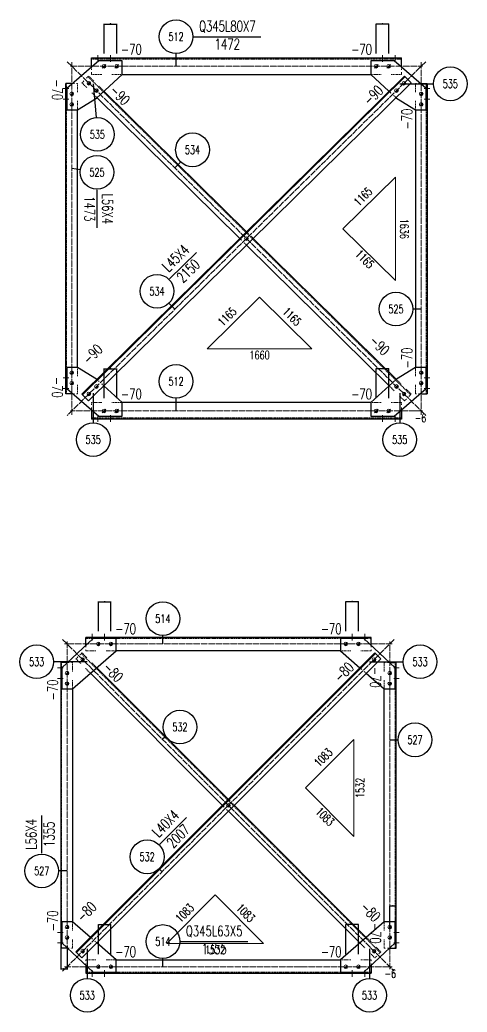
# Model space of a CAD drawing. Header units: millimetres. Extents: x -30246 to 2574, y -687 to 14024.
# Drawn here: x -13381 to -11257, y 53 to 4761 of the extents above; entities that cross this region are included whole.
import ezdxf
from ezdxf.enums import TextEntityAlignment as Align

# ---------------------------------------------------------------- set-up
doc = ezdxf.new("R2010")
doc.units = ezdxf.units.MM
doc.header["$LTSCALE"] = 20
doc.header["$PDMODE"] = 1
doc.linetypes.add('DASHDOT2X', pattern=[1.75, 1.5, -0.125, 0, -0.125])
doc.linetypes.add('HIDDEN', pattern=[0.375, 0.25, -0.125])
for name, color, linetype, lineweight in [('1', 7, 'Continuous', 25), ('11', 1, 'Continuous', 13), ('2', 1, 'HIDDEN', 13), ('5', 7, 'Continuous', 13), ('6', 30, 'Continuous', 13), ('7', 3, 'DASHDOT2X', 13)]:
    doc.layers.add(name, color=color, linetype=linetype, lineweight=lineweight)
doc.styles.get("Standard").update_dxf_attribs({"font": 'simplex', "width": 0.7, "bigfont": 'gbhzfs.shx'})
doc.dimstyles.new('dimStyle3', dxfattribs={"dimtxt": 2.5, "dimasz": 1, "dimexe": 1.25, "dimexo": 0, "dimgap": 0.63, "dimtad": 1, "dimzin": 0, "dimdsep": 46, "dimtxsty": 'standard', "dimblk": 'ARCHTICK', "dimblk1": 'ARCHTICK', "dimblk2": 'ARCHTICK', "dimcen": 0.09, "dimadec": 0, "dimazin": 0, "dimtfac": 1, "dimtdec": 1, "dimtmove": 2, "dimatfit": 3, "dimfxl": 0, "dimtolj": 1, "dimtzin": 0, "dimarcsym": 0})
doc.dimstyles.get("Standard").update_dxf_attribs({"dimtxt": 2.5, "dimasz": 1, "dimexe": 1.25, "dimexo": 0, "dimgap": 0.63, "dimtad": 1, "dimzin": 0, "dimdsep": 46, "dimtxsty": 'standard', "dimblk": 'ARCHTICK', "dimblk1": 'ARCHTICK', "dimblk2": 'ARCHTICK', "dimcen": 0.09, "dimadec": 0, "dimazin": 0, "dimtfac": 1, "dimtdec": 1, "dimtix": 1, "dimtmove": 2, "dimatfit": 3, "dimfxl": 0, "dimtolj": 1, "dimtzin": 0, "dimarcsym": 0})

# ---------------------------------------------------------------- blocks, each defined once
blk = doc.blocks.new('LS_SIDE')
blk.add_line((-1, 0), (2, 0))
blk = doc.blocks.new('M16X40')
blk.add_line((-0.71, -0.71), (0.71, 0.71))
blk.add_circle((0, 0), 1)
for radius in [0.8, 0.6, 0.4, 0.2]:
    blk.add_arc((0, 0), radius, 225, 45)
blk = doc.blocks.new('M16X50')
blk.add_line((-1, -1), (1, 1))
blk.add_circle((0, 0), 1)
for radius in [0.8, 0.6, 0.4, 0.2]:
    blk.add_arc((0, 0), radius, 225, 45)
blk = doc.blocks.new('_ArchTick')
at = {"color": 0, "linetype": 'ByBlock', "const_width": 0.15}
blk.add_lwpolyline([(-0.5, -0.5), (0.5, 0.5)], dxfattribs=at)
blk = doc.blocks.new('*D313')
at = {"layer": '11', "color": 0, "lineweight": -2}
for p, q in [((-11689, 4601.3), (-11689, 4742.6)), ((-11629, 4741.3), (-11689, 4741.3)), ((-11629, 4601.3), (-11629, 4742.6))]:
    blk.add_line(p, q, dxfattribs=at)
at = {"layer": 'Defpoints', "color": 0}
for p in [(-11689, 4741.3), (-11689, 4601.3), (-11629, 4601.3)]:
    blk.add_point(p, dxfattribs=at)
at = {"layer": '11', "color": 0, "lineweight": -2, "rotation": 180}
blk.add_blockref('_ArchTick', (-11689, 4741.3), dxfattribs=at)
at = {"layer": '11', "color": 0, "lineweight": -2}
blk.add_blockref('_ArchTick', (-11629, 4741.3), dxfattribs=at)
at = {"layer": '11', "color": 0, "insert": (-11659, 4743.2), "char_height": 2.5, "attachment_point": 5}
blk.add_mtext('\\A1;60', dxfattribs=at)
blk = doc.blocks.new('*D314')
at = {"layer": '11', "color": 0, "lineweight": -2}
for p, q in [((-11689, 2965.7), (-11689, 3107)), ((-11629, 3105.7), (-11689, 3105.7)), ((-11629, 2965.7), (-11629, 3107))]:
    blk.add_line(p, q, dxfattribs=at)
at = {"layer": 'Defpoints', "color": 0}
for p in [(-11689, 3105.7), (-11689, 2965.7), (-11629, 2965.7)]:
    blk.add_point(p, dxfattribs=at)
at = {"layer": '11', "color": 0, "lineweight": -2, "rotation": 180}
blk.add_blockref('_ArchTick', (-11689, 3105.7), dxfattribs=at)
at = {"layer": '11', "color": 0, "lineweight": -2}
blk.add_blockref('_ArchTick', (-11629, 3105.7), dxfattribs=at)
at = {"layer": '11', "color": 0, "insert": (-11659, 3107.6), "char_height": 2.5, "attachment_point": 5}
blk.add_mtext('\\A1;60', dxfattribs=at)
blk = doc.blocks.new('*D316')
at = {"layer": '11', "color": 0, "lineweight": -2}
for p, q in [((-13186.8, 366.5), (-13186.8, 255.2)), ((-13156.8, 366.5), (-13156.8, 255.2)), ((-13156.8, 256.5), (-13186.8, 256.5))]:
    blk.add_line(p, q, dxfattribs=at)
at = {"layer": 'Defpoints', "color": 0}
for p in [(-13186.8, 366.5), (-13156.8, 366.5), (-13186.8, 256.5)]:
    blk.add_point(p, dxfattribs=at)
at = {"layer": '11', "color": 0, "lineweight": -2, "rotation": 180}
blk.add_blockref('_ArchTick', (-13186.8, 256.5), dxfattribs=at)
at = {"layer": '11', "color": 0, "lineweight": -2}
blk.add_blockref('_ArchTick', (-13156.8, 256.5), dxfattribs=at)
at = {"layer": '11', "color": 0, "insert": (-13171.8, 258.3), "char_height": 2.5, "attachment_point": 5}
blk.add_mtext('\\A1;30', dxfattribs=at)
blk = doc.blocks.new('*D319')
at = {"layer": '11', "color": 0, "lineweight": -2}
for p, q in [((-11833.2, 1860.1), (-11833.2, 2001.3)), ((-11773.2, 2000.1), (-11833.2, 2000.1)), ((-11773.2, 1860.1), (-11773.2, 2001.3))]:
    blk.add_line(p, q, dxfattribs=at)
at = {"layer": 'Defpoints', "color": 0}
for p in [(-11833.2, 2000.1), (-11833.2, 1860.1), (-11773.2, 1860.1)]:
    blk.add_point(p, dxfattribs=at)
at = {"layer": '11', "color": 0, "lineweight": -2, "rotation": 180}
blk.add_blockref('_ArchTick', (-11833.2, 2000.1), dxfattribs=at)
at = {"layer": '11', "color": 0, "lineweight": -2}
blk.add_blockref('_ArchTick', (-11773.2, 2000.1), dxfattribs=at)
at = {"layer": '11', "color": 0, "insert": (-11803.2, 2001.9), "char_height": 2.5, "attachment_point": 5}
blk.add_mtext('\\A1;60', dxfattribs=at)
blk = doc.blocks.new('*D320')
at = {"layer": '11', "color": 0, "lineweight": -2}
for p, q in [((-11833.2, 327.9), (-11833.2, 469.1)), ((-11773.2, 467.9), (-11833.2, 467.9)), ((-11773.2, 327.9), (-11773.2, 469.1))]:
    blk.add_line(p, q, dxfattribs=at)
at = {"layer": 'Defpoints', "color": 0}
for p in [(-11833.2, 467.9), (-11833.2, 327.9), (-11773.2, 327.9)]:
    blk.add_point(p, dxfattribs=at)
at = {"layer": '11', "color": 0, "lineweight": -2, "rotation": 180}
blk.add_blockref('_ArchTick', (-11833.2, 467.9), dxfattribs=at)
at = {"layer": '11', "color": 0, "lineweight": -2}
blk.add_blockref('_ArchTick', (-11773.2, 467.9), dxfattribs=at)
at = {"layer": '11', "color": 0, "insert": (-11803.2, 469.7), "char_height": 2.5, "attachment_point": 5}
blk.add_mtext('\\A1;60', dxfattribs=at)

msp = doc.modelspace()

# ---------------------------------------------------------------- linework, layer by layer
at = {"layer": '1'}
for p, q in [((-12555.08595, 4681.3113), (-12236.08595, 4681.3113)), ((-13040.56404, 4581.3113), (-11568.9704, 4581.3113)), ((-13040.56404, 4536.05043), (-13040.56404, 4581.3113)), ((-12639.08595, 4541.3113), (-12639.08595, 4601.3113)), ((-11568.9704, 4536.05043), (-11568.9704, 4581.3113)), ((-13005.56404, 4566.3113), (-13157.56101, 4434.89531)), ((-12895.56404, 4566.3113), (-13005.56404, 4566.3113)), ((-12895.56404, 4501.3113), (-12895.56404, 4566.3113)), ((-11603.9704, 4566.3113), (-11713.9704, 4566.3113)), ((-11713.9704, 4566.3113), (-11713.9704, 4501.3113)), ((-11451.97343, 4434.89531), (-11603.9704, 4566.3113)), ((-11555.2197, 4494.51861), (-13086.60448, 2985.27856)), ((-11552.41194, 4491.66966), (-13083.79673, 2982.42961)), ((-13016.7843, 4390.13707), (-12895.56404, 4501.3113)), ((-12895.56404, 4501.3113), (-11713.9704, 4501.3113)), ((-11713.9704, 4501.3113), (-11628.17087, 4422.62235)), ((-11523.63247, 4462.46791), (-11555.2197, 4494.51861)), ((-13162.56101, 2987.13834), (-13162.56101, 4459.89531)), ((-13128.64577, 4459.89531), (-13162.56101, 4459.89531)), ((-13157.56101, 4434.89531), (-13157.56101, 4334.89531)), ((-11523.63247, 4462.46791), (-13055.01726, 2953.22787)), ((-13032.56156, 4457.66026), (-13019.2052, 4297.38392)), ((-11576.97287, 4457.66027), (-11416.97287, 4457.66027)), ((-11480.88866, 4459.89531), (-11446.97343, 4459.89531)), ((-11451.97343, 4334.89531), (-11451.97343, 4434.89531)), ((-11446.97343, 4459.89531), (-11446.97343, 2987.13834)), ((-13106.56101, 4334.89531), (-13016.7843, 4390.13707)), ((-13014.57052, 4392.16738), (-12336.82161, 3724.21913)), ((-12981.36386, 4422.62206), (-12304.76751, 3755.8097)), ((-11594.9642, 4392.16767), (-11592.75043, 4390.13736)), ((-11592.75043, 4390.13736), (-11502.97343, 4334.89531)), ((-13157.56101, 4334.89531), (-13106.56101, 4334.89531)), ((-13106.56101, 3112.13834), (-13106.56101, 4334.89531)), ((-11502.97343, 4334.89531), (-11502.97343, 3112.13834)), ((-11502.97343, 4334.89531), (-11451.97343, 4334.89531)), ((-13134.56101, 4058.06822), (-13093.47252, 4051.22014)), ((-12645.23159, 4059.05787), (-12617.15405, 4087.54738)), ((-13014.56101, 3954.06822), (-13014.56101, 3775.06822)), ((-12272.71341, 3724.21913), (-11594.22599, 3055.54304)), ((-12304.76751, 3692.62855), (-11627.43265, 3025.08835)), ((-12669.63651, 3532.40741), (-12542.14595, 3658.05438)), ((-12645.23187, 3387.97607), (-12673.30941, 3416.46558)), ((-11474.97343, 3388.96543), (-11514.97343, 3388.96543)), ((-13106.56101, 3112.13834), (-13157.56101, 3112.13834)), ((-13157.56101, 3112.13834), (-13157.56101, 3012.13834)), ((-13016.78459, 3056.89687), (-13106.56101, 3112.13834)), ((-11502.97343, 3112.13834), (-11592.75014, 3056.89658)), ((-11451.97343, 3112.13834), (-11502.97343, 3112.13834)), ((-11451.97343, 3012.13834), (-11451.97343, 3112.13834)), ((-13015.30873, 3055.54333), (-13016.78459, 3056.89687)), ((-12895.56404, 2945.72235), (-12982.10208, 3025.08864)), ((-11592.75014, 3056.89658), (-11713.9704, 2945.72235)), ((-13128.64577, 2987.13834), (-13162.56101, 2987.13834)), ((-13157.56101, 3012.13834), (-13005.56404, 2880.72235)), ((-13055.01726, 2953.22787), (-13086.60448, 2985.27856)), ((-13032.56156, 2989.37339), (-13032.56156, 2849.37339)), ((-11603.9704, 2880.72235), (-11451.97343, 3012.13834)), ((-11576.97287, 2989.37338), (-11576.97287, 2849.37338)), ((-11480.88866, 2987.13834), (-11446.97343, 2987.13834)), ((-11713.9704, 2945.72235), (-12895.56404, 2945.72235)), ((-12895.56404, 2880.72235), (-12895.56404, 2945.72235)), ((-12639.08595, 2905.72235), (-12639.08595, 2965.72235)), ((-11713.9704, 2945.72235), (-11713.9704, 2880.72235)), ((-13040.56404, 2910.98322), (-13040.56404, 2865.72235)), ((-13005.56404, 2880.72235), (-12895.56404, 2880.72235)), ((-11713.9704, 2880.72235), (-11603.9704, 2880.72235)), ((-11568.9704, 2910.98322), (-11568.9704, 2865.72235)), ((-11568.9704, 2865.72235), (-13040.56404, 2865.72235)), ((-12701.65972, 1800.05569), (-12701.65972, 1840.05569)), ((-13033.15575, 1825.05569), (-13181.75638, 1686.45506)), ((-11713.16897, 1830.05569), (-13068.15575, 1830.05569)), ((-13068.15575, 1792.41099), (-13068.15575, 1830.05569)), ((-12923.15575, 1825.05569), (-13033.15575, 1825.05569)), ((-12923.15575, 1767.05569), (-12923.15575, 1825.05569)), ((-11748.16897, 1825.05569), (-11858.16897, 1825.05569)), ((-11858.16897, 1825.05569), (-11858.16897, 1767.05569)), ((-11599.56834, 1686.45506), (-11748.16897, 1825.05569)), ((-11713.16897, 1792.41099), (-11713.16897, 1830.05569)), ((-13130.75638, 1586.45506), (-12923.15575, 1767.05569)), ((-11695.27902, 1757.62928), (-13114.32998, 338.57832)), ((-11692.45059, 1754.80085), (-13111.50155, 335.7499)), ((-11858.16897, 1767.05569), (-12923.15575, 1767.05569)), ((-11858.16897, 1767.05569), (-11766.01836, 1686.88994)), ((-11666.99475, 1729.34501), (-11695.27902, 1757.62928)), ((-13060.87253, 1715.19472), (-13220.87253, 1715.19472)), ((-13186.75638, 1711.45506), (-13186.75638, 356.46827)), ((-13154.95264, 1711.45506), (-13186.75638, 1711.45506)), ((-11666.99475, 1729.34501), (-13086.0457, 310.29405)), ((-11720.45219, 1715.19472), (-11560.45219, 1715.19472)), ((-11626.37209, 1711.45506), (-11594.56834, 1711.45506)), ((-11594.56834, 356.46827), (-11594.56834, 1711.45506)), ((-13181.75638, 1686.45506), (-13181.75638, 1586.45506)), ((-13045.55785, 1660.57289), (-12418.94663, 1033.96167)), ((-13015.30637, 1686.88994), (-12390.66236, 1062.24594)), ((-11735.76687, 1660.57289), (-11650.56834, 1586.45506)), ((-11599.56834, 1586.45506), (-11599.56834, 1686.45506)), ((-13181.75638, 1586.45506), (-13130.75638, 1586.45506)), ((-13130.75638, 1586.45506), (-13130.75638, 481.46827)), ((-11650.56834, 481.46827), (-11650.56834, 1586.45506)), ((-11650.56834, 1586.45506), (-11599.56834, 1586.45506)), ((-12705.58525, 1348.88456), (-12687.29646, 1361.07708)), ((-11624.56834, 1344.95902), (-11584.56834, 1344.95902)), ((-12390.66236, 1005.6774), (-11766.01836, 381.03339)), ((-12362.37809, 1033.96167), (-11735.76687, 407.35045)), ((-13276.75638, 806.96431), (-13276.75638, 985.96431)), ((-12716.89896, 849.14642), (-12590.32685, 975.71854)), ((-13156.75638, 722.96431), (-13196.75638, 722.96431)), ((-12705.58525, 719.03878), (-12719.72739, 733.18091)), ((-13130.75638, 481.46827), (-13181.75638, 481.46827)), ((-13181.75638, 481.46827), (-13181.75638, 381.46827)), ((-13045.55785, 407.35045), (-13130.75638, 481.46827)), ((-11650.56834, 481.46827), (-11858.16897, 300.86765)), ((-11599.56834, 481.46827), (-11650.56834, 481.46827)), ((-11599.56834, 381.46827), (-11599.56834, 481.46827)), ((-13181.75638, 381.46827), (-13033.15575, 242.86765)), ((-12923.15575, 300.86765), (-13015.30637, 381.03339)), ((-12617.65972, 387.86764), (-12298.65972, 387.86764)), ((-11748.16897, 242.86765), (-11599.56834, 381.46827)), ((-13154.95264, 356.46827), (-13186.75638, 356.46827)), ((-13086.0457, 310.29405), (-13114.32998, 338.57832)), ((-13060.87253, 352.72861), (-13060.87253, 212.72861)), ((-11720.45219, 352.72861), (-11720.45219, 212.72861)), ((-11626.37209, 356.46827), (-11594.56834, 356.46827)), ((-12923.15575, 242.86765), (-12923.15575, 300.86765)), ((-12923.15575, 300.86764), (-11858.16897, 300.86764)), ((-12701.65972, 267.86764), (-12701.65972, 307.86764)), ((-11858.16897, 300.86765), (-11858.16897, 242.86765)), ((-13068.15575, 275.51234), (-13068.15575, 237.86764)), ((-13068.15575, 237.86764), (-11713.16897, 237.86764)), ((-13033.15575, 242.86765), (-12923.15575, 242.86765)), ((-11858.16897, 242.86765), (-11748.16897, 242.86765)), ((-11713.16897, 275.51234), (-11713.16897, 237.86764))]:
    msp.add_line(p, q, dxfattribs=at)
for centre in [(-12639.08595, 4681.3113), (-11336.97287, 4457.66027), (-13012.56156, 4217.66026), (-12560.99898, 4144.5264), (-13014.56101, 4038.06822), (-12729.46447, 3473.44459), (-11594.97343, 3388.96543), (-12639.08595, 3045.72235), (-13032.56156, 2769.37339), (-11576.97287, 2769.37338), (-12701.65972, 1920.05569), (-13300.87253, 1715.19472), (-11480.45219, 1715.19472), (-12620.73244, 1405.4531), (-11504.56834, 1344.95902), (-12776.29593, 789.74945), (-13276.75638, 722.96431), (-12701.65972, 387.86764), (-13060.87253, 132.72861), (-11720.45219, 132.72861)]:
    msp.add_circle(centre, 80, dxfattribs=at)
at = {"layer": '2'}
for p, q in [((-13040.56404, 4574.3113), (-11568.9704, 4574.3113)), ((-13040.56404, 4524.47072), (-13040.56404, 4536.05043)), ((-11568.9704, 4524.47072), (-11568.9704, 4536.05043)), ((-13064.8441, 4483.83475), (-13054.31503, 4494.51831)), ((-13057.12278, 4491.66936), (-11525.738, 2982.42932)), ((-13054.31503, 4494.51831), (-13029.99797, 4470.5529)), ((-13040.56404, 4501.3113), (-13040.56404, 4512.89101)), ((-13040.56404, 4501.3113), (-12992.2307, 4501.3113)), ((-12943.89737, 4501.3113), (-12895.56404, 4501.3113)), ((-11713.9704, 4501.3113), (-11665.63706, 4501.3113)), ((-11617.30373, 4501.3113), (-11568.9704, 4501.3113)), ((-11568.9704, 4501.3113), (-11568.9704, 4512.89101)), ((-13158.56101, 2987.13834), (-13158.56101, 4459.89531)), ((-13121.28418, 4459.89531), (-13128.64577, 4459.89531)), ((-13106.56101, 4459.89531), (-13113.92259, 4459.89531)), ((-13106.56101, 4418.22864), (-13106.56101, 4459.89531)), ((-13085.90225, 4462.46762), (-13075.37318, 4473.15118)), ((-13085.90225, 4462.46762), (-13062.12501, 4439.0342)), ((-13005.68092, 4446.58748), (-12981.36386, 4422.62206)), ((-11502.97343, 4459.89531), (-11495.61184, 4459.89531)), ((-11502.97343, 4459.89531), (-11502.97343, 4418.22864)), ((-11488.25025, 4459.89531), (-11480.88866, 4459.89531)), ((-11450.97343, 4459.89531), (-11450.97343, 2987.13834)), ((-13038.34776, 4415.60079), (-13014.57052, 4392.16738)), ((-11628.17087, 4422.62235), (-11617.10198, 4412.47079)), ((-11606.03309, 4402.31923), (-11594.9642, 4392.16767)), ((-13106.56101, 4334.89531), (-13106.56101, 4376.56197)), ((-11502.97343, 4376.56197), (-11502.97343, 4334.89531)), ((-12336.82161, 3724.21913), (-12326.13691, 3713.68893)), ((-12304.76751, 3755.8097), (-12294.08281, 3745.27951)), ((-12283.39811, 3734.74932), (-12272.71341, 3724.21913)), ((-12315.45221, 3703.15874), (-12304.76751, 3692.62855)), ((-13106.56101, 3070.47167), (-13106.56101, 3112.13834)), ((-11502.97343, 3112.13834), (-11502.97343, 3070.47167)), ((-13106.56101, 2987.13834), (-13106.56101, 3028.80501)), ((-13004.23985, 3045.39177), (-13015.30873, 3055.54333)), ((-12982.10208, 3025.08864), (-12993.17097, 3035.24021)), ((-11627.43265, 3025.08835), (-11603.12759, 3001.13476)), ((-11594.22599, 3055.54304), (-11570.46074, 3032.12145)), ((-11502.97343, 3028.80501), (-11502.97343, 2987.13834)), ((-13121.28418, 2987.13834), (-13128.64577, 2987.13834)), ((-13106.56101, 2987.13834), (-13113.92259, 2987.13834)), ((-11578.82253, 2977.18117), (-11554.51747, 2953.22757)), ((-11546.69549, 3008.69986), (-11522.93024, 2985.27827)), ((-11533.45932, 2974.5947), (-11522.93024, 2985.27827)), ((-11502.97343, 2987.13834), (-11495.61184, 2987.13834)), ((-11488.25025, 2987.13834), (-11480.88866, 2987.13834)), ((-13040.56404, 2945.72235), (-13040.56404, 2934.14264)), ((-12992.2307, 2945.72235), (-13040.56404, 2945.72235)), ((-13040.56404, 2922.56293), (-13040.56404, 2910.98322)), ((-12895.56404, 2945.72235), (-12943.89737, 2945.72235)), ((-11665.63706, 2945.72235), (-11713.9704, 2945.72235)), ((-11568.9704, 2945.72235), (-11617.30373, 2945.72235)), ((-11568.9704, 2945.72235), (-11568.9704, 2934.14264)), ((-11568.9704, 2922.56293), (-11568.9704, 2910.98322)), ((-11554.51747, 2953.22757), (-11543.98839, 2963.91114)), ((-11568.9704, 2872.72235), (-13040.56404, 2872.72235)), ((-11713.16897, 1825.05569), (-13068.15575, 1825.05569)), ((-13068.15575, 1783.95922), (-13068.15575, 1792.41099)), ((-11713.16897, 1783.95922), (-11713.16897, 1792.41099)), ((-13095.4738, 1748.20119), (-13086.0457, 1757.62928)), ((-13088.87413, 1754.80085), (-11669.82317, 335.7499)), ((-13086.0457, 1757.62928), (-13062.46593, 1734.0495)), ((-13068.15575, 1767.05569), (-13068.15575, 1775.50746)), ((-13019.82242, 1767.05569), (-13068.15575, 1767.05569)), ((-12923.15575, 1767.05569), (-12971.48909, 1767.05569)), ((-11809.83564, 1767.05569), (-11858.16897, 1767.05569)), ((-11713.16897, 1767.05569), (-11761.5023, 1767.05569)), ((-11713.16897, 1767.05569), (-11713.16897, 1775.50746)), ((-13182.75638, 1711.45506), (-13182.75638, 356.46827)), ((-13146.88722, 1711.45506), (-13154.95264, 1711.45506)), ((-13130.75638, 1711.45506), (-13138.8218, 1711.45506)), ((-13130.75638, 1711.45506), (-13130.75638, 1669.78839)), ((-13114.32998, 1729.34501), (-13104.90189, 1738.7731)), ((-13114.32998, 1729.34501), (-13091.40593, 1706.42097)), ((-13038.88615, 1710.46972), (-13015.30637, 1686.88994)), ((-11650.56834, 1711.45506), (-11642.50292, 1711.45506)), ((-11650.56834, 1669.78839), (-11650.56834, 1711.45506)), ((-11634.4375, 1711.45506), (-11626.37209, 1711.45506)), ((-11598.56834, 356.46827), (-11598.56834, 1711.45506)), ((-13068.48189, 1683.49693), (-13045.55785, 1660.57289)), ((-11766.01836, 1686.88994), (-11755.93453, 1678.11759)), ((-11745.8507, 1669.34524), (-11735.76687, 1660.57289)), ((-13130.75638, 1628.12173), (-13130.75638, 1586.45506)), ((-11650.56834, 1586.45506), (-11650.56834, 1628.12173)), ((-12390.66236, 1062.24594), (-12381.23427, 1052.81785)), ((-12371.80618, 1043.38976), (-12362.37809, 1033.96167)), ((-12418.94663, 1033.96167), (-12409.51854, 1024.53358)), ((-12400.09045, 1015.10549), (-12390.66236, 1005.6774)), ((-13130.75638, 481.46827), (-13130.75638, 439.80161)), ((-11650.56834, 439.80161), (-11650.56834, 481.46827)), ((-13130.75638, 398.13494), (-13130.75638, 356.46827)), ((-13035.47402, 398.57809), (-13045.55785, 407.35045)), ((-13015.30637, 381.03339), (-13025.3902, 389.80574)), ((-11766.01836, 381.03339), (-11742.43858, 357.45361)), ((-11735.76687, 407.35045), (-11712.84283, 384.42641)), ((-11650.56834, 356.46827), (-11650.56834, 398.13494)), ((-13146.88722, 356.46827), (-13154.95264, 356.46827)), ((-13130.75638, 356.46827), (-13138.8218, 356.46827)), ((-11718.8588, 333.87383), (-11695.27902, 310.29405)), ((-11689.91879, 361.50236), (-11666.99475, 338.57832)), ((-11676.42284, 329.15023), (-11666.99475, 338.57832)), ((-11650.56834, 356.46827), (-11642.50292, 356.46827)), ((-11634.4375, 356.46827), (-11626.37209, 356.46827)), ((-13068.15575, 300.86764), (-13068.15575, 292.41588)), ((-13068.15575, 300.86764), (-13019.82242, 300.86764)), ((-13068.15575, 283.96411), (-13068.15575, 275.51234)), ((-12971.48909, 300.86764), (-12923.15575, 300.86764)), ((-11858.16897, 300.86764), (-11809.83564, 300.86764)), ((-11761.5023, 300.86764), (-11713.16897, 300.86764)), ((-11713.16897, 300.86764), (-11713.16897, 292.41588)), ((-11713.16897, 283.96411), (-11713.16897, 275.51234)), ((-11695.27902, 310.29405), (-11685.85093, 319.72214)), ((-13068.15575, 242.86764), (-11713.16897, 242.86764))]:
    msp.add_line(p, q, dxfattribs=at)
at = {"layer": '6'}
for points in [[(-11597.60906, 4015.25067), (-11846.54729, 3769.91242), (-11597.60906, 3524.57399)], [(-12242.63068, 3446.06439), (-12491.56873, 3200.72613), (-11993.69246, 3200.72596)], [(-11795.49104, 1346.61508), (-12025.31925, 1116.78687), (-11795.49104, 886.95866)], [(-12453.43743, 608.7318), (-12683.26564, 378.90359), (-12223.60923, 378.90359)]]:
    msp.add_lwpolyline(points, close=True, dxfattribs=at)
at = {"layer": '7'}
for p, q in [((-11453.60659, 4562.36974), (-13155.92843, 2884.66449)), ((-13155.92814, 4562.36945), (-11453.6063, 2884.6642)), ((-13140.56404, 4541.3113), (-11468.9704, 4541.3113)), ((-13134.56101, 2887.13834), (-13134.56101, 4559.89531)), ((-11474.97343, 4559.89531), (-11474.97343, 2887.13834)), ((-11468.9704, 2905.72235), (-13140.56404, 2905.72235)), ((-13177.96959, 1821.26889), (-11603.35514, 246.65444)), ((-11603.35514, 1821.26889), (-13177.96959, 246.65444)), ((-11613.16897, 1800.05569), (-13168.15575, 1800.05569)), ((-13156.75638, 1811.45506), (-13156.75638, 256.46827)), ((-11624.56834, 256.46827), (-11624.56834, 1811.45506)), ((-13168.15575, 267.86764), (-11613.16897, 267.86764))]:
    msp.add_line(p, q, dxfattribs=at)

# ---------------------------------------------------------------- block references
at = {"layer": '5'}
for p, xscale, yscale, zscale, rotation in [((-13010.56404, 4572.37839), 10.74999999999989, 10.74999999999989, 10.75, 90), ((-12950.56404, 4572.37839), 10.74999999999989, 10.74999999999989, 10.75, 90), ((-11658.9704, 4572.37839), 10.74999999999989, 10.74999999999989, 10.75, 90), ((-11598.9704, 4572.37839), 10.74999999999989, 10.74999999999989, 10.75, 90), ((-13157.20691, 4434.89531), 8.75, 8.75, 8.75, 180), ((-13157.20691, 4384.89531), 8.75, 8.75, 8.75, 180), ((-13157.20691, 3062.13834), 8.75, 8.75, 8.75, 180), ((-13157.20691, 3012.13834), 8.75, 8.75, 8.75, 180), ((-13010.56404, 2874.65526), 10.74999999999989, 10.74999999999989, 10.75, 270), ((-12950.56404, 2874.65526), 10.74999999999989, 10.74999999999989, 10.75, 270), ((-11658.9704, 2874.65526), 10.74999999999989, 10.74999999999989, 10.75, 270), ((-11598.9704, 2874.65526), 10.74999999999989, 10.74999999999989, 10.75, 270), ((-13038.15575, 1826.51745), 10.74999999999989, 10.74999999999989, 10.75, 90), ((-12978.15575, 1826.51745), 10.74999999999989, 10.74999999999989, 10.75, 90), ((-11803.16897, 1826.51745), 10.74999999999989, 10.74999999999989, 10.75, 90), ((-11743.16897, 1826.51745), 10.74999999999989, 10.74999999999989, 10.75, 90), ((-13184.21696, 1686.45506), 8.75, 8.75, 8.75, 180), ((-13184.21696, 1636.45506), 8.75, 8.75, 8.75, 180), ((-13184.21696, 431.46827), 8.75, 8.75, 8.75, 180), ((-13184.21696, 381.46827), 8.75, 8.75, 8.75, 180), ((-13038.15575, 241.40589), 10.74999999999989, 10.74999999999989, 10.75, 270), ((-12978.15575, 241.40589), 10.74999999999989, 10.74999999999989, 10.75, 270), ((-11803.16897, 241.40589), 10.74999999999989, 10.74999999999989, 10.75, 270), ((-11743.16897, 241.40589), 10.74999999999989, 10.74999999999989, 10.75, 270)]:
    msp.add_blockref('LS_SIDE', p, dxfattribs=dict(at, xscale=xscale, yscale=yscale, zscale=zscale, rotation=rotation))
at = {"layer": '5', "xscale": 8.75, "yscale": 8.75, "zscale": 8.75}
for name, p in [('M16X50', (-12980.56404, 4541.3113)), ('M16X50', (-12920.56404, 4541.3113)), ('M16X50', (-11688.9704, 4541.3113)), ('M16X50', (-11628.9704, 4541.3113)), ('M16X40', (-13052.65367, 4460.58839)), ('M16X40', (-13017.04178, 4425.49147)), ('M16X40', (-11592.49294, 4425.49176)), ('M16X40', (-11556.88106, 4460.58868)), ('LS_SIDE', (-11452.32753, 4434.89531)), ('M16X40', (-13134.56101, 4409.89531)), ('M16X40', (-11474.97343, 4409.89531)), ('LS_SIDE', (-11452.32753, 4384.89531)), ('M16X40', (-13134.56101, 4359.89531)), ('M16X40', (-11474.97343, 4359.89531)), ('M16X50', (-12304.7677, 3723.51731)), ('M16X40', (-13134.56101, 3087.13834)), ('M16X40', (-11474.97343, 3087.13834)), ('LS_SIDE', (-11452.32753, 3062.13834)), ('M16X40', (-13134.56101, 3037.13834)), ('M16X40', (-13017.04207, 3021.54247)), ('M16X40', (-11592.49265, 3021.54218)), ('M16X40', (-11474.97343, 3037.13834)), ('M16X40', (-13052.65396, 2986.44555)), ('M16X40', (-11556.88077, 2986.44526)), ('LS_SIDE', (-11452.32753, 3012.13834)), ('M16X50', (-12980.56404, 2905.72235)), ('M16X50', (-12920.56404, 2905.72235)), ('M16X50', (-11688.9704, 2905.72235)), ('M16X50', (-11628.9704, 2905.72235)), ('M16X40', (-13008.15575, 1800.05569)), ('M16X40', (-12948.15575, 1800.05569)), ('M16X40', (-11833.16897, 1800.05569)), ('M16X40', (-11773.16897, 1800.05569)), ('M16X40', (-13082.51017, 1725.80947)), ('M16X40', (-11698.81455, 1725.80947)), ('M16X40', (-13156.75638, 1661.45506)), ('M16X40', (-11624.56834, 1661.45506)), ('LS_SIDE', (-11597.10776, 1686.45506)), ('M16X40', (-13156.75638, 1611.45506)), ('M16X40', (-11624.56834, 1611.45506)), ('LS_SIDE', (-11597.10776, 1636.45506)), ('M16X50', (-12390.66236, 1033.96167)), ('M16X40', (-13156.75638, 456.46827)), ('M16X40', (-11624.56834, 456.46827)), ('LS_SIDE', (-11597.10776, 431.46827)), ('M16X40', (-13156.75638, 406.46827)), ('M16X40', (-11624.56834, 406.46827)), ('LS_SIDE', (-11597.10776, 381.46827)), ('M16X40', (-13082.51017, 342.11386)), ('M16X40', (-11698.81455, 342.11386)), ('M16X40', (-13008.15575, 267.86765)), ('M16X40', (-12948.15575, 267.86765)), ('M16X40', (-11833.16897, 267.86765)), ('M16X40', (-11773.16897, 267.86765))]:
    msp.add_blockref(name, p, dxfattribs=at)

# ---------------------------------------------------------------- texts
at = {"layer": '1', "width": 0.7}
for s, p in [('Q345L80X7', (-12395.58595, 4691.3113)), ('Q345L63X5', (-12458.15972, 397.86764))]:
    msp.add_text(s, height=50, dxfattribs=at).set_placement(p, align=Align.BOTTOM_CENTER)
for s, p in [('512', (-12639.08595, 4681.3113)), ('535', (-11336.97287, 4457.66027)), ('535', (-13012.56156, 4217.66026)), ('534', (-12560.99898, 4144.5264)), ('525', (-13014.56101, 4038.06822)), ('534', (-12729.46447, 3473.44459)), ('525', (-11594.97343, 3388.96543)), ('512', (-12639.08595, 3045.72235)), ('535', (-13032.56156, 2769.37339)), ('535', (-11576.97287, 2769.37338)), ('514', (-12701.65972, 1920.05569)), ('533', (-13300.87253, 1715.19472)), ('533', (-11480.45219, 1715.19472)), ('532', (-12620.73244, 1405.4531)), ('527', (-11504.56834, 1344.95902)), ('532', (-12776.29593, 789.74945)), ('527', (-13276.75638, 722.96431)), ('514', (-12701.65972, 387.86764)), ('533', (-13060.87253, 132.72861)), ('533', (-11720.45219, 132.72861))]:
    msp.add_text(s, height=40, dxfattribs=at).set_placement(p, align=Align.MIDDLE_CENTER)
for s, p in [('1472', (-12395.58595, 4671.3113)), ('1355', (-12458.15972, 377.86764))]:
    msp.add_text(s, height=50, dxfattribs=at).set_placement(p, align=Align.TOP_CENTER)
for p in [(-12900.56404, 4621.3113), (-12900.56404, 2985.72235), (-12928.15575, 1871.55569), (-12928.15575, 339.36764)]:
    msp.add_text('-70', height=50, dxfattribs=at).set_placement(p, align=Align.MIDDLE_LEFT)
for p in [(-11708.9704, 4621.3113), (-11708.9704, 2985.72235), (-11853.16897, 1871.55569), (-11853.16897, 339.36764)]:
    msp.add_text('-70', height=50, dxfattribs=at).set_placement(p, align=Align.MIDDLE_RIGHT)
for s, rotation, p in [('-70', 270, (-13202.56101, 4379.89531)), ('-90', 44.58272464, (-11668.41479, 4438.4194)), ('-70', 90, (-11542.97343, 4339.89531)), ('-90', 315.41727536, (-11637.85721, 3182.08285)), ('-80', 45, (-11808.4161, 1701.06074)), ('-70', 270, (-11692.56834, 1591.45506)), ('-70', 90, (-13224.75638, 1631.45506)), ('-80', 315, (-11681.13688, 494.14181))]:
    msp.add_text(s, height=50, rotation=rotation, dxfattribs=at).set_placement(p, align=Align.MIDDLE_RIGHT)
for s, rotation, p in [('-90', 315.41727536, (-12941.11994, 4438.4191)), ('-90', 44.58272464, (-13070.97882, 3140.37882)), ('-70', 90, (-11542.97343, 3107.13834)), ('-70', 270, (-13202.56101, 3067.13834)), ('-80', 315, (-12972.90862, 1701.06074)), ('-80', 45, (-13100.18784, 494.14181)), ('-70', 90, (-13224.75638, 436.46827)), ('-70', 270, (-11692.56834, 476.46827))]:
    msp.add_text(s, height=50, rotation=rotation, dxfattribs=at).set_placement(p, align=Align.MIDDLE_LEFT)
for s, rotation, p in [('1473', 270, (-13024.56101, 3864.56822)), ('2150', 44.58272464, (-12598.87185, 3588.10852)), ('1355', 90, (-13266.75638, 896.46431)), ('2007', 45, (-12646.54183, 905.36141))]:
    msp.add_text(s, height=50, rotation=rotation, dxfattribs=at).set_placement(p, align=Align.TOP_CENTER)
for s, rotation, p in [('L56X4', 270, (-13004.56101, 3864.56822)), ('L45X4', 44.58272464, (-12612.91061, 3602.35327)), ('L40X4', 45, (-12660.68397, 919.50355)), ('L56X4', 90, (-13286.75638, 896.46431))]:
    msp.add_text(s, height=50, rotation=rotation, dxfattribs=at).set_placement(p, align=Align.BOTTOM_CENTER)
for p in [(-11506.26219, 2840.08406), (-11649.74151, 203.43929)]:
    msp.add_text('-6', height=40, dxfattribs=at).set_placement(p, align=Align.BOTTOM_LEFT)
at = {"layer": '6', "width": 0.7}
for s, rotation, p in [('1165', 44.58270437, (-11729.09756, 3899.70393)), ('1636', 270, (-11587.60906, 3769.91233)), ('1165', 44.58272464, (-12374.11909, 3330.51764)), ('1165', 315.41727536, (-12111.14219, 3330.51755)), ('1083', 45, (-11917.47621, 1238.77204)), ('1083', 45, (-12575.4226, 500.88877)), ('1083', 315, (-12331.45226, 500.88877))]:
    msp.add_text(s, height=40, rotation=rotation, dxfattribs=at).set_placement(p, align=Align.BOTTOM_CENTER)
for s, rotation, p in [('1165', 315.41727536, (-11729.09756, 3640.12083)), ('1660', 359.99998001, (-12242.6306, 3190.72605)), ('1532', 90, (-11785.49104, 1116.78687)), ('1083', 315, (-11917.47621, 994.8017))]:
    msp.add_text(s, height=40, rotation=rotation, dxfattribs=at).set_placement(p, align=Align.TOP_CENTER)
msp.add_text('1532', height=40, dxfattribs=at).set_placement((-12453.43743, 368.90359), align=Align.TOP_CENTER)

# ---------------------------------------------------------------- dimensions: what is measured, and where the dimension line sits
at = {"layer": '11'}
for base, p1, p2 in [((-12920.56404, 4741.3113), (-12980.56404, 4601.3113), (-12920.56404, 4601.3113)), ((-12920.56404, 3105.72235), (-12980.56404, 2965.72235), (-12920.56404, 2965.72235)), ((-12948.15575, 2000.05569), (-13008.15575, 1860.05569), (-12948.15575, 1860.05569)), ((-12948.15575, 467.86765), (-13008.15575, 327.86765), (-12948.15575, 327.86765))]:
    msp.add_linear_dim(base=base, p1=p1, p2=p2, text='60', dimstyle='standard', dxfattribs=at).render()
for base, p1, p2, picture, middle in [((-11688.9704, 4741.3113), (-11628.9704, 4601.3113), (-11688.9704, 4601.3113), '*D313', (-11658.9704, 4743.1913)), ((-11688.9704, 3105.72235), (-11628.9704, 2965.72235), (-11688.9704, 2965.72235), '*D314', (-11658.9704, 3107.60235)), ((-11833.16897, 2000.05569), (-11773.16897, 1860.05569), (-11833.16897, 1860.05569), '*D319', (-11803.16897, 2001.93569)), ((-11833.16897, 467.86765), (-11773.16897, 327.86765), (-11833.16897, 327.86765), '*D320', (-11803.16897, 469.74765))]:
    dim = msp.add_linear_dim(base=base, p1=p1, p2=p2, text='60', dimstyle='standard', dxfattribs=at)
    dim.commit()
    dim.dimension.update_dxf_attribs({"geometry": picture, "text_midpoint": middle})
msp.add_aligned_dim(p1=(-11624.533, 446.46827), p2=(-11594.56834, 446.46827), distance=110, text='30', dimstyle='dimStyle3', override={"dimtxt": 2.5}, dxfattribs=at).render()
dim = msp.add_aligned_dim(p1=(-13156.79173, 366.46827), p2=(-13186.75638, 366.46827), distance=110, text='30', dimstyle='dimStyle3', override={"dimtxt": 2.5}, dxfattribs=at)
dim.commit()
dim.dimension.update_dxf_attribs({"geometry": '*D316', "text_midpoint": (-13171.77406, 258.34827)})

doc.saveas('drawing.dxf')
